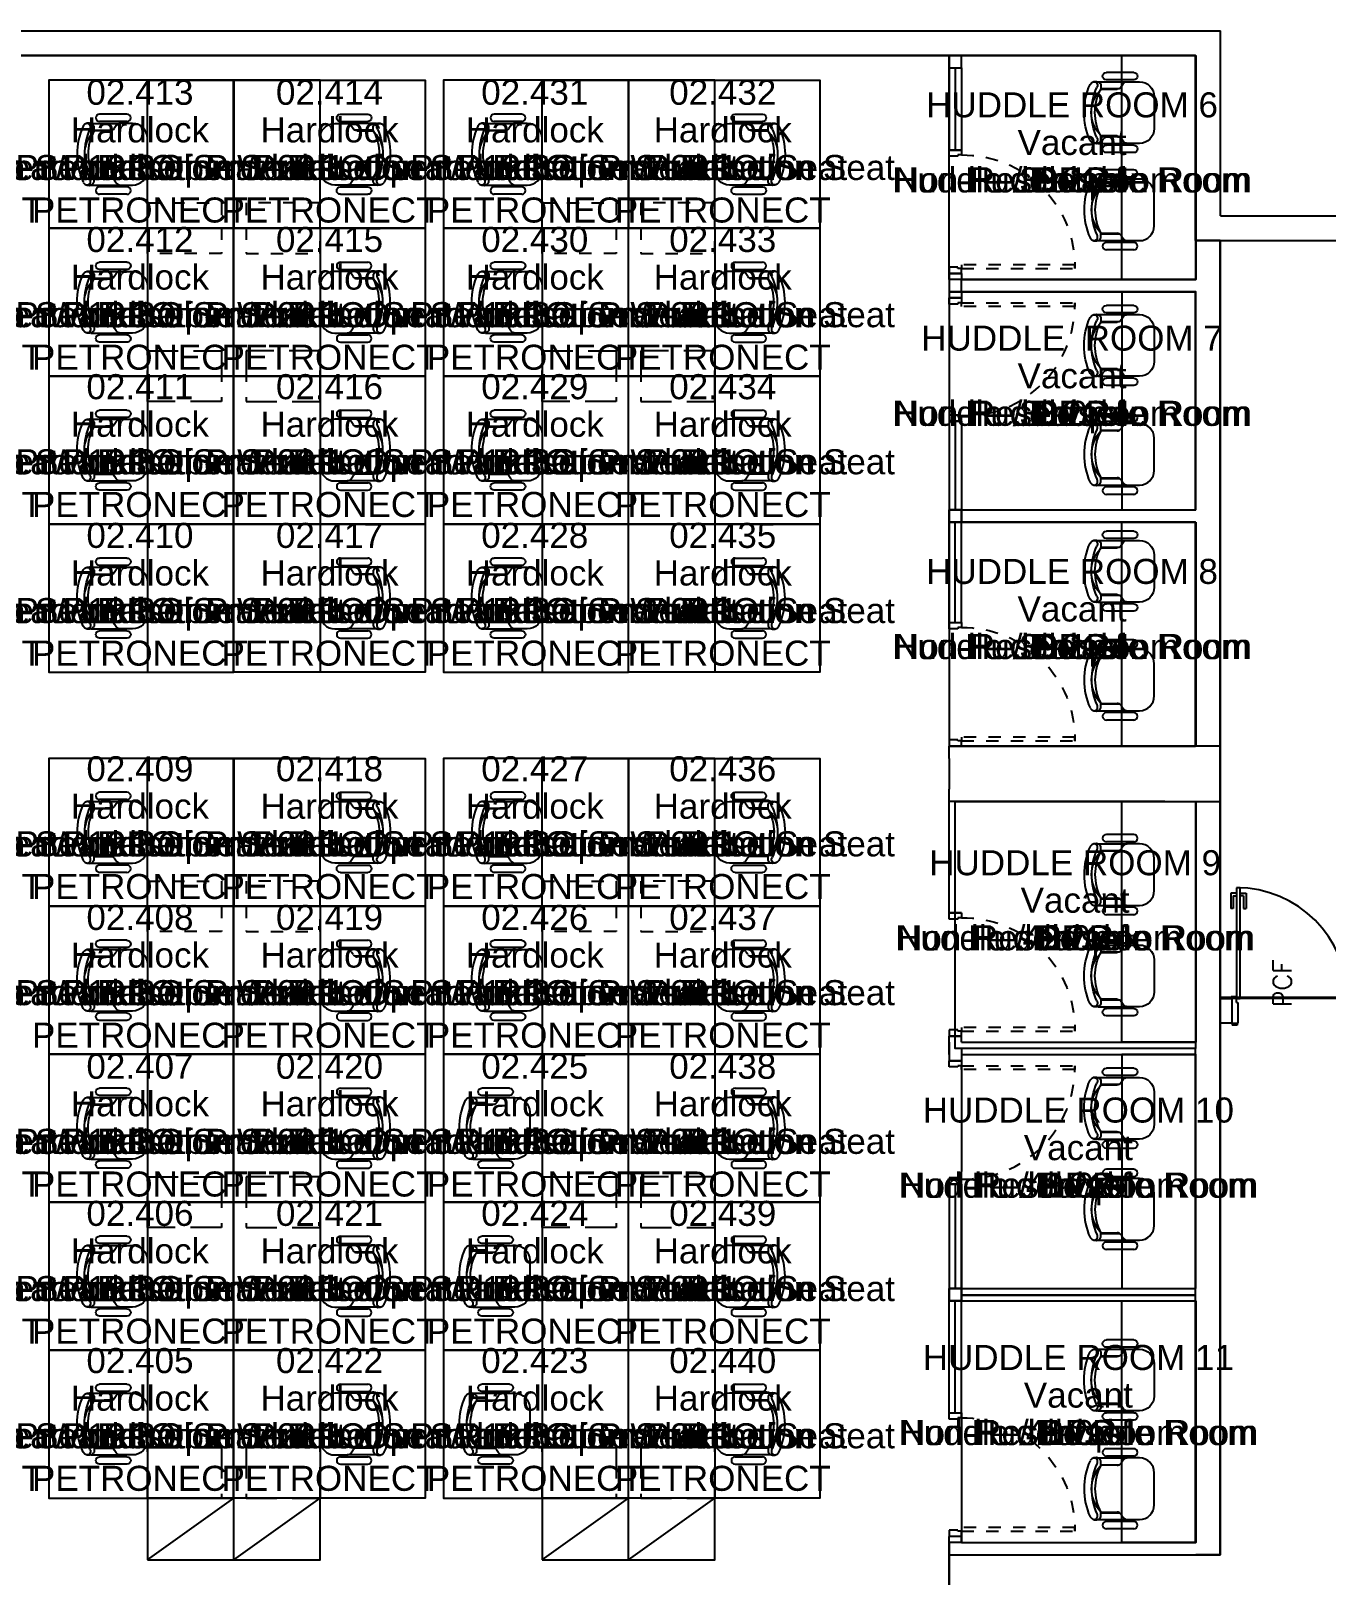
# Model space of a CAD drawing. Header units: metres. Extents: x 249.2 to 324.9, y -97.6 to -23.3.
# Drawn here: x 293.4 to 303.9, y -36 to -23.48 of the extents above; entities that cross this region are included whole.
import ezdxf
from ezdxf.enums import TextEntityAlignment as Align

# ---------------------------------------------------------------- set-up
doc = ezdxf.new("R2010")
doc.units = ezdxf.units.M
doc.linetypes.add('ACC BH AltaVila -2PAV$0$HIDDEN', pattern=[0.375, 0.25, -0.125])
doc.linetypes.add('ACC BH AltaVila -2PAV$0$HIDDEN2', pattern=[0.1875, 0.125, -0.0625])
for name, color, linetype in [('ACC BH AltaVila -2PAV$0$252', 7, 'Continuous'), ('ACC BH AltaVila -2PAV$0$DGS', 7, 'Continuous'), ('ACC BH AltaVila -2PAV$0$DPT', 7, 'Continuous'), ('ACC BH AltaVila -2PAV$0$P02', 7, 'Continuous'), ('ACC BH AltaVila -2PAV$0$PLR', 7, 'Continuous'), ('ACC BH AltaVila -2PAV$0$PRJ', 7, 'ACC BH AltaVila -2PAV$0$HIDDEN2'), ('EC1 Area Polygons', 30, 'Continuous'), ('EC1 Space Function Descs', 7, 'Continuous'), ('EC1 Space Names', 7, 'Continuous'), ('EC1 Space Numbers', 140, 'Continuous'), ('EC1 Space Polygons', 6, 'Continuous'), ('EC1 Space Project', 7, 'Continuous'), ('EC1 Space Square Footages', 7, 'Continuous'), ('EC1 Space Status Descs', 7, 'Continuous'), ('EC1 Space Type Descs', 7, 'Continuous'), ('EC1 Tenant Names', 7, 'Continuous'), ('EC1 UDA Design Capacity', 7, 'Continuous'), ('EC1 UDA Is Secured', 7, 'Continuous'), ('EC1 Zone Polygons', 4, 'Continuous')]:
    doc.layers.add(name, color=color, linetype=linetype)
doc.styles.add('ACC BH AltaVila -2PAV$0$ROMANS', font='romans')
doc.styles.add('EC1 LABELS', font='arial.ttf', dxfattribs={"height": 0.2})

# ---------------------------------------------------------------- blocks, each defined once
blk = doc.blocks.new('ACC BH AltaVila -2PAV$0$CAD')
for p, q in [((16.5, 32.5), (38.8, 32.5)), ((16.5, 26.5), (38.8, 26.5)), ((0, 13), (0, -13)), ((21.8, 25), (12, 25)), ((45.7, 25), (21.8, 25)), ((26.8, 20.8), (25.2, 23.2)), ((43.2, 19.5), (28.2, 19.5)), ((43.2, 19), (30.1, 19)), ((43.2, 22.7), (43.2, 19)), ((12, -25), (21.8, -25)), ((45.7, -25), (21.8, -25)), ((25.2, -23.2), (26.8, -20.8)), ((43.2, -19.5), (28.2, -19.5)), ((30.1, -19), (43.2, -19)), ((43.2, -19), (43.2, -22.7)), ((16.5, -26.5), (38.8, -26.5)), ((16.5, -32.5), (38.8, -32.5))]:
    blk.add_line(p, q)
for centre, radius, start, end in [((16.5, 29.5), 3, 90, 270), ((38.8, 29.5), 3, 270, 90), ((47.4, 19.7), 5.58, 33.8625, 116.9558), ((12, 13), 12, 90, 180), ((21.8, 21), 4, 33.6901, 90), ((30.1, 23), 4, 213.6901, 270), ((47.2, 20.8), 4.47, 121.9392, 155.6213), ((44.2, 22.4), 0.999, 152.2765, 180), ((44.2, 19.2), 0.999, 180, 208.086), ((47.2, 20.8), 4.47, 204.3787, 219.8839), ((8.1, 0), 39.9, 331.5569, 28.4431), ((24.9, 0), 26.1, 316.4961, 43.5039), ((47.4, 19.7), 5.58, 107.4075, 116.9558), ((48.7, 22.1), 2.82, 68.9328, 219.9139), ((1.9, 0), 49, 335.57, 24.43), ((1.9, 0), 55, 335.57, 24.43), ((12, -13), 12, 180, 270), ((21.8, -21), 4, 270, 326.3099), ((30.1, -23), 4, 90, 146.3099), ((47.2, -20.8), 4.47, 140.1161, 155.6213), ((44.2, -19.2), 0.999, 151.914, 180), ((44.2, -22.4), 0.999, 180, 207.7235), ((47.2, -20.8), 4.47, 204.3787, 238.0608), ((47.4, -19.7), 5.58, 243.0442, 326.1375), ((48.7, -22.1), 2.82, 140.0861, 291.0672), ((16.5, -29.5), 3, 90, 270), ((38.8, -29.5), 3, 270, 90)]:
    blk.add_arc(centre, radius, start, end)
blk = doc.blocks.new('ACC BH AltaVila -2PAV$0$PT 90 BT 10')
at = {"color": 2}
blk.add_lwpolyline([(96.4, -6944.2), (99.4, -6944.2), (99.4, -6945.2), (106.4, -6945.2), (106.4, -6940.2), (96.4, -6940.2), (96.4, -6944.2)], dxfattribs=at)
for points in [[(4.4, -7033.2), (96.4, -7033.2), (96.4, -7036.2), (4.4, -7036.2)], [(96.4, -7036.2), (99.4, -7036.2), (99.4, -7035.2), (106.4, -7035.2), (106.4, -7040.2), (96.4, -7040.2)]]:
    blk.add_lwpolyline(points, close=True, dxfattribs=at)
at = {"color": 1}
blk.add_arc((94.9, -7034.7), 90.5, 89.0283, 180.9717, dxfattribs=at)
blk = doc.blocks.new('ACC BH AltaVila -2PAV$0$CAD10')
for p, q in [((-25, -11.2), (-25, -35.1)), ((25, -11.2), (25, -35.1)), ((-32.5, -40.5), (-32.5, -18.2)), ((-26.5, -40.5), (-26.5, -18.2)), ((-22.7, -13.8), (-19, -13.8)), ((-19.5, -13.8), (-19.5, -28.8)), ((-19, -13.8), (-19, -26.9)), ((19, -13.8), (22.7, -13.8)), ((19, -26.9), (19, -13.8)), ((19.5, -13.8), (19.5, -28.8)), ((26.5, -40.5), (26.5, -18.2)), ((32.5, -40.5), (32.5, -18.2)), ((-25, -35.1), (-25, -45)), ((-20.8, -30.2), (-23.2, -31.8)), ((23.2, -31.8), (20.8, -30.2)), ((25, -45), (25, -35.1)), ((-13, -57), (13, -57))]:
    blk.add_line(p, q)
for centre, radius, start, end in [((-19.7, -9.6), 5.59, 123.8625, 206.9558), ((-19.7, -9.6), 5.59, 197.4075, 206.9558), ((-22.1, -8.2), 2.82, 158.9328, 309.9139), ((-20.8, -9.7), 4.48, 211.9392, 245.6213), ((0, -55.1), 55.1, 65.57, 114.43), ((0, -55.1), 49.1, 65.57, 114.43), ((0, -48.9), 39.9, 61.5569, 118.4431), ((0, -32.1), 26.1, 46.4961, 133.5039), ((22.1, -8.2), 2.82, 230.0861, 21.0672), ((20.8, -9.7), 4.48, 294.3787, 328.0608), ((19.7, -9.6), 5.59, 333.0442, 56.1375), ((-29.5, -18.2), 3, 0, 180), ((-22.5, -12.8), 1, 242.2765, 270), ((-19.3, -12.8), 1, 270, 298.086), ((-20.8, -9.7), 4.48, 294.3787, 309.8839), ((20.8, -9.7), 4.48, 230.1161, 245.6213), ((19.3, -12.8), 1, 241.914, 270), ((22.5, -12.8), 1, 270, 297.7235), ((29.5, -18.2), 3, 0, 180), ((-21, -35.1), 4, 123.6901, 180), ((-23, -26.9), 4, 303.6901, 0), ((23, -26.9), 4, 180, 236.3099), ((21, -35.1), 4, 0, 56.3099), ((-29.5, -40.5), 3, 180, 0), ((-13, -45), 12, 180, 270), ((13, -45), 12, 270, 0), ((29.5, -40.5), 3, 180, 0)]:
    blk.add_arc(centre, radius, start, end)
blk = doc.blocks.new('ACC BH AltaVila -2PAV$0$4MESAS')
for points in [[(0, 240), (70, 240), (70, 120), (0, 120)], [(140, 240), (70, 240), (70, 120), (140, 120)], [(0, 0), (70, 0), (70, 120), (0, 120)], [(140, 0), (70, 0), (70, 120), (140, 120)]]:
    blk.add_lwpolyline(points, close=True)
at = {"linetype": 'ACC BH AltaVila -2PAV$0$HIDDEN'}
for points in [[(0, 99.5), (0, 140.5), (60, 140.5), (60, 99.5)], [(140, 99.5), (140, 140.5), (80, 140.5), (80, 99.5)]]:
    blk.add_lwpolyline(points, close=True, dxfattribs=at)
for p, rotation in [((-57, 180), 90), ((197, 60), 270)]:
    blk.add_blockref('ACC BH AltaVila -2PAV$0$CAD10', p, dxfattribs=dict(rotation=rotation))
at = {"xscale": -1}
for p, rotation in [((197, 180), 270), ((-57, 60), 90)]:
    blk.add_blockref('ACC BH AltaVila -2PAV$0$CAD10', p, dxfattribs=dict(at, rotation=rotation))

msp = doc.modelspace()

# ---------------------------------------------------------------- linework, layer by layer
at = {"layer": 'ACC BH AltaVila -2PAV$0$252'}
for p, q in [((294.344, -35.88), (295.044, -35.38)), ((295.044, -35.88), (295.044, -35.38)), ((295.044, -35.88), (295.744, -35.38)), ((297.544, -35.88), (298.244, -35.38)), ((298.244, -35.88), (298.244, -35.38)), ((298.244, -35.88), (298.944, -35.38))]:
    msp.add_line(p, q, dxfattribs=at)
for points in [[(302.844, -23.68), (302.844, -25.496), (302.244, -25.496), (302.244, -23.68)], [(302.844, -27.363), (302.844, -25.596), (302.244, -25.596), (302.244, -27.363)], [(294.344, -27.48), (295.044, -27.48), (295.044, -26.28), (294.344, -26.28)], [(295.744, -27.48), (295.044, -27.48), (295.044, -26.28), (295.744, -26.28)], [(297.544, -27.48), (298.244, -27.48), (298.244, -26.28), (297.544, -26.28)], [(298.944, -27.48), (298.244, -27.48), (298.244, -26.28), (298.944, -26.28)], [(294.344, -28.68), (295.044, -28.68), (295.044, -27.48), (294.344, -27.48)], [(294.344, -28.68), (295.044, -28.68), (295.044, -27.48), (294.344, -27.48)], [(295.744, -28.68), (295.044, -28.68), (295.044, -27.48), (295.744, -27.48)], [(295.744, -28.68), (295.044, -28.68), (295.044, -27.48), (295.744, -27.48)], [(297.544, -28.68), (298.244, -28.68), (298.244, -27.48), (297.544, -27.48)], [(297.544, -28.68), (298.244, -28.68), (298.244, -27.48), (297.544, -27.48)], [(298.944, -28.68), (298.244, -28.68), (298.244, -27.48), (298.944, -27.48)], [(298.944, -28.68), (298.244, -28.68), (298.244, -27.48), (298.944, -27.48)], [(302.844, -27.463), (302.844, -29.28), (302.244, -29.28), (302.244, -27.463)], [(302.844, -29.73), (302.844, -31.683), (302.244, -31.683), (302.244, -29.73)], [(294.344, -32.98), (295.044, -32.98), (295.044, -31.78), (294.344, -31.78)], [(295.744, -32.98), (295.044, -32.98), (295.044, -31.78), (295.744, -31.78)], [(297.544, -32.98), (298.244, -32.98), (298.244, -31.78), (297.544, -31.78)], [(298.944, -32.98), (298.244, -32.98), (298.244, -31.78), (298.944, -31.78)], [(302.844, -33.68), (302.844, -31.783), (302.244, -31.783), (302.244, -33.68)], [(294.344, -34.18), (295.044, -34.18), (295.044, -32.98), (294.344, -32.98)], [(295.744, -34.18), (295.044, -34.18), (295.044, -32.98), (295.744, -32.98)], [(297.544, -34.18), (298.244, -34.18), (298.244, -32.98), (297.544, -32.98)], [(298.944, -34.18), (298.244, -34.18), (298.244, -32.98), (298.944, -32.98)], [(302.844, -33.78), (302.844, -35.74), (302.244, -35.74), (302.244, -33.78)], [(294.344, -35.38), (295.044, -35.38), (295.044, -34.18), (294.344, -34.18)], [(295.744, -35.38), (295.044, -35.38), (295.044, -34.18), (295.744, -34.18)], [(297.544, -35.38), (298.244, -35.38), (298.244, -34.18), (297.544, -34.18)], [(298.944, -35.38), (298.244, -35.38), (298.244, -34.18), (298.944, -34.18)], [(294.344, -35.88), (295.744, -35.88), (295.744, -35.38), (294.344, -35.38)], [(297.544, -35.88), (298.944, -35.88), (298.944, -35.38), (297.544, -35.38)]]:
    msp.add_lwpolyline(points, close=True, dxfattribs=at)
at = {"layer": 'ACC BH AltaVila -2PAV$0$252', "linetype": 'ACC BH AltaVila -2PAV$0$HIDDEN'}
for points in [[(294.344, -26.485), (294.344, -26.075), (294.944, -26.075), (294.944, -26.485)], [(295.744, -26.485), (295.744, -26.075), (295.144, -26.075), (295.144, -26.485)], [(297.544, -26.485), (297.544, -26.075), (298.144, -26.075), (298.144, -26.485)], [(298.944, -26.485), (298.944, -26.075), (298.344, -26.075), (298.344, -26.485)], [(294.344, -33.185), (294.344, -32.775), (294.944, -32.775), (294.944, -33.185)], [(295.744, -33.185), (295.744, -32.775), (295.144, -32.775), (295.144, -33.185)], [(297.544, -33.185), (297.544, -32.775), (298.144, -32.775), (298.144, -33.185)], [(298.944, -33.185), (298.944, -32.775), (298.344, -32.775), (298.344, -33.185)], [(294.344, -35.38), (294.344, -34.97), (294.944, -34.97), (294.944, -35.38)], [(295.744, -35.38), (295.744, -34.97), (295.144, -34.97), (295.144, -35.38)], [(297.544, -35.38), (297.544, -34.97), (298.144, -34.97), (298.144, -35.38)], [(298.944, -35.38), (298.944, -34.97), (298.344, -34.97), (298.344, -35.38)]]:
    msp.add_lwpolyline(points, close=True, dxfattribs=at)
at = {"layer": 'ACC BH AltaVila -2PAV$0$DGS'}
for p, q in [((300.944, -25.496), (302.844, -25.496)), ((300.944, -25.596), (302.844, -25.596)), ((300.944, -27.363), (302.844, -27.363)), ((300.944, -27.363), (302.844, -27.363)), ((300.944, -27.463), (302.844, -27.463)), ((300.944, -27.463), (302.844, -27.463)), ((302.594, -29.28), (300.944, -29.28)), ((300.844, -29.38), (300.844, -29.63)), ((302.594, -29.73), (300.944, -29.73)), ((300.944, -31.683), (302.844, -31.683)), ((300.944, -31.683), (302.844, -31.683)), ((300.944, -31.783), (302.844, -31.783)), ((300.944, -31.783), (302.844, -31.783)), ((300.944, -33.68), (302.844, -33.68)), ((300.944, -33.78), (302.844, -33.78)), ((300.944, -33.78), (302.844, -33.78)), ((300.844, -35.74), (300.844, -37.13)), ((300.944, -35.74), (302.844, -35.74)), ((300.944, -35.74), (302.844, -35.74)), ((300.844, -35.84), (302.844, -35.84)), ((300.944, -35.84), (302.844, -35.84))]:
    msp.add_line(p, q, dxfattribs=at)
for points in [[(300.844, -29.38), (300.844, -29.28), (300.944, -29.28)], [(300.944, -29.73), (300.844, -29.73), (300.844, -29.63)]]:
    msp.add_lwpolyline(points, dxfattribs=at)
at = {"layer": 'ACC BH AltaVila -2PAV$0$DPT'}
for p, q in [((300.844, -23.68), (300.844, -24.446)), ((300.894, -23.78), (300.894, -24.446)), ((300.944, -23.78), (300.944, -24.446)), ((300.944, -24.446), (300.844, -24.446)), ((300.844, -25.446), (300.844, -25.646)), ((300.944, -25.446), (300.844, -25.446)), ((300.944, -25.446), (300.944, -25.496)), ((300.944, -25.646), (300.844, -25.646)), ((300.944, -25.596), (300.944, -25.646)), ((300.844, -26.646), (300.844, -27.463)), ((300.944, -26.646), (300.844, -26.646)), ((300.894, -26.646), (300.894, -27.363)), ((300.944, -26.646), (300.944, -27.363)), ((300.844, -28.28), (300.844, -27.363)), ((300.894, -28.28), (300.894, -27.463)), ((300.944, -28.28), (300.944, -27.463)), ((300.944, -28.28), (300.844, -28.28)), ((300.844, -30.633), (300.844, -29.63)), ((300.894, -30.633), (300.894, -29.73)), ((300.944, -30.633), (300.844, -30.633)), ((300.944, -31.633), (300.844, -31.633)), ((300.844, -31.783), (300.844, -31.633)), ((300.844, -31.683), (300.844, -31.833)), ((300.944, -31.683), (300.944, -31.633)), ((300.944, -31.783), (300.944, -31.833)), ((300.944, -31.833), (300.844, -31.833)), ((300.844, -32.833), (300.844, -33.78)), ((300.944, -32.833), (300.844, -32.833)), ((300.894, -32.833), (300.894, -33.68)), ((300.944, -32.833), (300.944, -33.68)), ((300.844, -34.69), (300.844, -33.68)), ((300.894, -34.69), (300.894, -33.78)), ((300.944, -34.69), (300.944, -33.78)), ((300.944, -34.69), (300.844, -34.69)), ((300.944, -35.69), (300.844, -35.69)), ((300.844, -35.84), (300.844, -35.69)), ((300.944, -35.74), (300.944, -35.69)), ((300.944, -35.74), (300.844, -35.74))]:
    msp.add_line(p, q, dxfattribs=at)
for points in [[(300.944, -23.78), (300.944, -23.68), (300.844, -23.68), (300.844, -23.78)], [(300.944, -25.496), (300.844, -25.496), (300.844, -25.596), (300.944, -25.596)], [(300.944, -27.463), (300.944, -27.363), (300.844, -27.363), (300.844, -27.463)], [(300.944, -27.363), (300.944, -27.463), (300.844, -27.463), (300.844, -27.363)], [(300.944, -33.78), (300.944, -33.68), (300.844, -33.68), (300.844, -33.78)], [(300.944, -33.68), (300.944, -33.78), (300.844, -33.78), (300.844, -33.68)]]:
    msp.add_lwpolyline(points, close=True, dxfattribs=at)
at = {"layer": 'ACC BH AltaVila -2PAV$0$P02'}
for p, q in [((276.656, -23.48), (303.044, -23.48)), ((303.044, -24.979), (303.044, -23.48)), ((266.129, -23.68), (302.844, -23.68)), ((303.044, -24.979), (316.144, -24.979)), ((303.044, -35.84), (303.044, -25.179)), ((303.044, -25.179), (305.744, -25.179)), ((303.044, -29.28), (303.044, -25.179)), ((303.044, -28.574), (303.044, -26.579)), ((303.205, -30.429), (303.175, -30.429)), ((303.175, -30.429), (303.175, -31.329)), ((303.205, -30.429), (303.175, -30.429)), ((303.205, -31.329), (303.205, -30.429)), ((303.175, -30.474), (303.127, -30.474)), ((303.127, -30.474), (303.127, -30.597)), ((303.147, -30.494), (303.175, -30.494)), ((303.147, -30.494), (303.147, -30.597)), ((303.205, -30.474), (303.252, -30.474)), ((303.232, -30.494), (303.205, -30.494)), ((303.232, -30.494), (303.232, -30.597)), ((303.252, -30.474), (303.252, -30.597)), ((303.147, -30.597), (303.127, -30.597)), ((303.232, -30.597), (303.252, -30.597)), ((303.128, -31.329), (303.044, -31.329)), ((303.044, -31.329), (303.128, -31.329)), ((303.128, -31.329), (303.044, -31.329)), ((303.128, -31.329), (303.044, -31.329)), ((303.17, -31.314), (303.13, -31.314)), ((303.13, -31.314), (303.13, -31.329)), ((303.175, -31.329), (303.13, -31.329)), ((303.14, -31.529), (303.14, -31.329)), ((303.17, -31.314), (303.17, -31.329)), ((303.175, -31.359), (303.175, -31.329)), ((303.175, -31.329), (303.205, -31.329)), ((303.175, -31.359), (303.185, -31.359)), ((303.185, -31.359), (303.185, -31.529)), ((303.128, -31.529), (303.044, -31.529)), ((303.14, -31.529), (303.14, -31.544)), ((303.14, -31.529), (303.185, -31.529)), ((303.18, -31.544), (303.14, -31.544)), ((303.18, -31.529), (303.18, -31.544)), ((303.044, -35.84), (302.844, -35.84))]:
    msp.add_line(p, q, dxfattribs=at)
at = {"layer": 'ACC BH AltaVila -2PAV$0$P02', "linetype": 'Continuous'}
for p, q in [((303.13, -31.329), (303.044, -31.329)), ((303.14, -31.529), (303.044, -31.529))]:
    msp.add_line(p, q, dxfattribs=at)
at = {"layer": 'ACC BH AltaVila -2PAV$0$P02'}
msp.add_arc((303.175, -31.329), 0.9, 0, 90, dxfattribs=at)
at = {"layer": 'ACC BH AltaVila -2PAV$0$PLR'}
for p, q in [((303.044, -29.28), (302.594, -29.28)), ((303.044, -29.73), (303.044, -29.28)), ((302.594, -29.73), (303.044, -29.73))]:
    msp.add_line(p, q, dxfattribs=at)
at = {"layer": 'EC1 Area Polygons'}
for points in [[(266.128, -23.679), (302.843, -23.679), (302.843, -25.179), (315.943, -25.179), (315.943, -31.329), (308.154, -31.329), (308.154, -35.78), (312.653, -35.78), (312.653, -37.429), (318.133, -37.429), (318.403, -37.429), (318.403, -40.704), (310.854, -40.704), (310.854, -38.129), (308.154, -38.129), (308.154, -37.229), (305.433, -37.229), (305.433, -52.13), (297.854, -52.13), (297.854, -57.329), (288.079, -57.329)], [(266.128, -23.679), (302.843, -23.679), (302.843, -25.179), (315.943, -25.179), (315.943, -31.329), (308.154, -31.329), (308.154, -35.78), (312.653, -35.78), (312.653, -37.429), (318.133, -37.429), (318.133, -40.63), (310.954, -40.63), (310.954, -38.129), (308.154, -38.129), (308.154, -37.229), (305.433, -37.229), (305.433, -52.13), (297.854, -52.13), (297.854, -57.329), (288.079, -57.329)]]:
    msp.add_lwpolyline(points, dxfattribs=at)
for points in [[(303.043, -25.179), (305.744, -25.179), (305.744, -31.329), (303.043, -31.329), (303.043, -25.179), (303.043, -25.179)], [(300.844, -35.839), (303.043, -35.839), (303.043, -31.314), (308.154, -31.329), (308.154, -37.229), (305.433, -37.229), (305.433, -41.38), (302.969, -41.38), (302.969, -37.229), (300.844, -37.229), (300.844, -35.839)]]:
    msp.add_lwpolyline(points, close=True, dxfattribs=at)
at = {"layer": 'EC1 Space Polygons'}
for points in [[(300.844, -23.679), (302.843, -23.679), (302.843, -25.496), (300.844, -25.496), (300.844, -23.679)], [(295.043, -23.879), (293.546, -23.879), (293.546, -25.079), (295.043, -25.079), (295.043, -23.879)], [(295.043, -23.879), (296.597, -23.879), (296.597, -25.079), (295.043, -25.079), (295.043, -23.879)], [(298.244, -23.879), (296.746, -23.879), (296.746, -25.079), (298.244, -25.079), (298.244, -23.879)], [(298.244, -23.879), (299.796, -23.879), (299.796, -25.079), (298.244, -25.079), (298.244, -23.879)], [(295.043, -25.079), (293.546, -25.079), (293.546, -26.279), (295.043, -26.279), (295.043, -25.079)], [(295.043, -25.079), (296.597, -25.079), (296.597, -26.279), (295.043, -26.279), (295.043, -25.079)], [(298.244, -25.079), (296.746, -25.079), (296.746, -26.279), (298.244, -26.279), (298.244, -25.079)], [(298.244, -25.079), (299.796, -25.079), (299.796, -26.279), (298.244, -26.279), (298.244, -25.079)], [(302.843, -25.596), (300.844, -25.596), (300.844, -27.363), (302.843, -27.363), (302.843, -25.596), (302.843, -25.596)], [(295.043, -26.279), (293.546, -26.279), (293.546, -27.48), (295.043, -27.48), (295.043, -26.279)], [(295.043, -26.279), (296.597, -26.279), (296.597, -27.48), (295.043, -27.48), (295.043, -26.279)], [(298.244, -26.279), (296.746, -26.279), (296.746, -27.48), (298.244, -27.48), (298.244, -26.279)], [(298.244, -26.279), (299.796, -26.279), (299.796, -27.48), (298.244, -27.48), (298.244, -26.279)], [(295.043, -27.48), (293.546, -27.48), (293.546, -28.68), (295.043, -28.68), (295.043, -27.48)], [(295.043, -27.48), (296.597, -27.48), (296.597, -28.68), (295.043, -28.68), (295.043, -27.48)], [(298.244, -27.48), (296.746, -27.48), (296.746, -28.68), (298.244, -28.68), (298.244, -27.48)], [(298.244, -27.48), (299.796, -27.48), (299.796, -28.68), (298.244, -28.68), (298.244, -27.48)], [(302.843, -27.463), (300.844, -27.463), (300.844, -29.28), (302.843, -29.28), (302.843, -27.463), (302.843, -27.463)], [(295.043, -29.38), (293.546, -29.38), (293.546, -30.579), (295.043, -30.579), (295.043, -29.38)], [(295.043, -29.38), (296.597, -29.38), (296.597, -30.579), (295.043, -30.579), (295.043, -29.38)], [(298.244, -29.38), (296.746, -29.38), (296.746, -30.579), (298.244, -30.579), (298.244, -29.38)], [(298.244, -29.38), (299.796, -29.38), (299.796, -30.579), (298.244, -30.579), (298.244, -29.38)], [(300.894, -29.73), (302.843, -29.73), (302.843, -31.733), (300.894, -31.733), (300.894, -29.73), (300.894, -29.73)], [(295.043, -30.579), (293.546, -30.579), (293.546, -31.779), (295.043, -31.779), (295.043, -30.579)], [(295.043, -30.579), (296.597, -30.579), (296.597, -31.779), (295.043, -31.779), (295.043, -30.579)], [(298.244, -30.579), (296.746, -30.579), (296.746, -31.779), (298.244, -31.779), (298.244, -30.579)], [(298.244, -30.579), (299.796, -30.579), (299.796, -31.779), (298.244, -31.779), (298.244, -30.579)], [(295.043, -31.779), (293.546, -31.779), (293.546, -32.98), (295.043, -32.98), (295.043, -31.779)], [(295.043, -31.779), (296.597, -31.779), (296.597, -32.98), (295.043, -32.98), (295.043, -31.779)], [(298.244, -31.779), (296.746, -31.779), (296.746, -32.98), (298.244, -32.98), (298.244, -31.779)], [(298.244, -31.779), (299.796, -31.779), (299.796, -32.98), (298.244, -32.98), (298.244, -31.779)], [(302.843, -31.733), (300.944, -31.733), (300.943, -33.735), (302.843, -33.735), (302.843, -31.733), (302.843, -31.733)], [(295.043, -32.98), (293.546, -32.98), (293.546, -34.18), (295.043, -34.18), (295.043, -32.98)], [(295.043, -32.98), (296.597, -32.98), (296.597, -34.18), (295.043, -34.18), (295.043, -32.98)], [(298.244, -32.98), (296.746, -32.98), (296.746, -34.18), (298.244, -34.18), (298.244, -32.98)], [(298.244, -32.98), (299.796, -32.98), (299.796, -34.18), (298.244, -34.18), (298.244, -32.98)], [(302.843, -33.735), (300.943, -33.735), (300.944, -35.739), (302.843, -35.739), (302.843, -33.735), (302.843, -33.735)], [(295.043, -34.18), (293.546, -34.18), (293.546, -35.38), (295.043, -35.38), (295.043, -34.18)], [(295.043, -34.18), (296.597, -34.18), (296.597, -35.38), (295.043, -35.38), (295.043, -34.18)], [(298.244, -34.18), (296.746, -34.18), (296.746, -35.38), (298.244, -35.38), (298.244, -34.18)], [(298.244, -34.18), (299.796, -34.18), (299.796, -35.38), (298.244, -35.38), (298.244, -34.18)]]:
    msp.add_lwpolyline(points, close=True, dxfattribs=at)
at = {"layer": 'EC1 Zone Polygons'}
msp.add_lwpolyline([(286.339, -37.229), (300.844, -37.229), (300.844, -35.839), (303.043, -35.839), (303.043, -31.314), (303.043, -25.179), (302.843, -25.179), (302.843, -23.679), (273.453, -23.679)], dxfattribs=at)

# ---------------------------------------------------------------- block references
at = {"layer": 'ACC BH AltaVila -2PAV$0$252', "xscale": -0.01, "yscale": 0.01, "zscale": 0.01}
for name, p in [('ACC BH AltaVila -2PAV$0$4MESAS', (295.744, -26.28)), ('ACC BH AltaVila -2PAV$0$4MESAS', (298.944, -26.28)), ('ACC BH AltaVila -2PAV$0$CAD', (302.507, -24.142)), ('ACC BH AltaVila -2PAV$0$CAD', (302.507, -26.031)), ('ACC BH AltaVila -2PAV$0$CAD', (302.507, -27.862)), ('ACC BH AltaVila -2PAV$0$4MESAS', (295.744, -31.78)), ('ACC BH AltaVila -2PAV$0$4MESAS', (298.944, -31.78)), ('ACC BH AltaVila -2PAV$0$CAD', (302.507, -31.144)), ('ACC BH AltaVila -2PAV$0$CAD', (302.507, -32.218)), ('ACC BH AltaVila -2PAV$0$CAD', (302.507, -34.422))]:
    msp.add_blockref(name, p, dxfattribs=at)
at = {"layer": 'ACC BH AltaVila -2PAV$0$252', "xscale": 0.01, "yscale": 0.01, "zscale": 0.01}
for name, p, rotation in [('ACC BH AltaVila -2PAV$0$CAD', (302.507, -24.931), 180), ('ACC BH AltaVila -2PAV$0$CAD10', (296.314, -26.88), 270), ('ACC BH AltaVila -2PAV$0$CAD10', (299.514, -26.88), 270), ('ACC BH AltaVila -2PAV$0$CAD', (302.507, -26.914), 180), ('ACC BH AltaVila -2PAV$0$CAD10', (296.314, -28.08), 270), ('ACC BH AltaVila -2PAV$0$CAD10', (299.514, -28.08), 270), ('ACC BH AltaVila -2PAV$0$CAD', (302.507, -28.744), 180), ('ACC BH AltaVila -2PAV$0$CAD', (302.507, -30.323), 180), ('ACC BH AltaVila -2PAV$0$CAD10', (296.314, -32.38), 270), ('ACC BH AltaVila -2PAV$0$CAD10', (299.514, -32.38), 270), ('ACC BH AltaVila -2PAV$0$CAD', (302.507, -33.038), 180), ('ACC BH AltaVila -2PAV$0$CAD10', (296.314, -33.58), 270), ('ACC BH AltaVila -2PAV$0$CAD10', (299.514, -33.58), 270), ('ACC BH AltaVila -2PAV$0$CAD10', (296.314, -34.78), 270), ('ACC BH AltaVila -2PAV$0$CAD10', (299.514, -34.78), 270), ('ACC BH AltaVila -2PAV$0$CAD', (302.507, -35.304), 180)]:
    msp.add_blockref(name, p, dxfattribs=dict(at, rotation=rotation))
at = {"layer": 'ACC BH AltaVila -2PAV$0$252', "extrusion": (0, 0, -1), "xscale": 0.01, "yscale": 0.01, "zscale": -0.01, "rotation": 270}
for p in [(-293.774, -26.88), (-296.974, -26.88), (-293.774, -28.08), (-296.974, -28.08), (-293.774, -32.38), (-296.874, -32.38), (-293.774, -33.58), (-296.874, -33.58), (-293.774, -34.78), (-296.874, -34.78)]:
    msp.add_blockref('ACC BH AltaVila -2PAV$0$CAD10', p, dxfattribs=at)
at = {"layer": 'ACC BH AltaVila -2PAV$0$PRJ', "xscale": -0.01, "yscale": 0.01, "zscale": 0.01}
for p in [(301.908, 44.956), (301.908, 41.123), (301.908, 38.769), (301.908, 34.713)]:
    msp.add_blockref('ACC BH AltaVila -2PAV$0$PT 90 BT 10', p, dxfattribs=at)
at = {"layer": 'ACC BH AltaVila -2PAV$0$PRJ', "xscale": 0.01, "yscale": 0.01, "zscale": 0.01, "rotation": 180}
for p in [(301.908, -96.048), (301.908, -102.235)]:
    msp.add_blockref('ACC BH AltaVila -2PAV$0$PT 90 BT 10', p, dxfattribs=at)

# ---------------------------------------------------------------- texts
at = {"layer": 'ACC BH AltaVila -2PAV$0$P02', "linetype": 'Continuous', "style": 'ACC BH AltaVila -2PAV$0$ROMANS'}
msp.add_text('PCF', height=0.15, rotation=90, dxfattribs=at).set_placement((303.621, -31.397))
at = {"layer": 'EC1 Space Function Descs', "style": 'EC1 LABELS'}
for s, p in [('Production Seat', (292.621, -24.689)), ('Production Seat', (294.284, -24.689)), ('Production Seat', (295.821, -24.689)), ('Production Seat', (297.485, -24.689)), ('Production Seat', (299.009, -24.689)), ('Non-Reservable Room', (301.841, -24.79)), ('Production Seat', (292.621, -25.883)), ('Production Seat', (294.284, -25.883)), ('Production Seat', (295.821, -25.883)), ('Production Seat', (297.485, -25.883)), ('Production Seat', (299.009, -25.883)), ('Non-Reservable Room', (301.841, -26.683)), ('Production Seat', (292.621, -27.076)), ('Production Seat', (294.284, -27.076)), ('Production Seat', (295.821, -27.076)), ('Production Seat', (297.485, -27.076)), ('Production Seat', (299.009, -27.076)), ('Production Seat', (292.621, -28.283)), ('Production Seat', (294.284, -28.283)), ('Production Seat', (295.821, -28.283)), ('Production Seat', (297.485, -28.283)), ('Production Seat', (299.009, -28.283)), ('Non-Reservable Room', (301.841, -28.575)), ('Production Seat', (292.621, -30.175)), ('Production Seat', (294.284, -30.175)), ('Production Seat', (295.821, -30.175)), ('Production Seat', (297.485, -30.175)), ('Production Seat', (299.009, -30.175)), ('Non-Reservable Room', (301.866, -30.937)), ('Production Seat', (292.621, -31.382)), ('Production Seat', (294.284, -31.382)), ('Production Seat', (295.821, -31.382)), ('Production Seat', (297.485, -31.382)), ('Production Seat', (299.009, -31.382)), ('Production Seat', (292.621, -32.588)), ('Production Seat', (294.284, -32.588)), ('Production Seat', (295.821, -32.588)), ('Production Seat', (297.485, -32.588)), ('Production Seat', (299.009, -32.588)), ('Non-Reservable Room', (301.892, -32.944)), ('Production Seat', (292.621, -33.782)), ('Production Seat', (294.284, -33.782)), ('Production Seat', (295.821, -33.782)), ('Production Seat', (297.485, -33.782)), ('Production Seat', (299.009, -33.782)), ('Production Seat', (292.621, -34.976)), ('Production Seat', (294.284, -34.976)), ('Production Seat', (295.821, -34.976)), ('Production Seat', (297.485, -34.976)), ('Production Seat', (299.009, -34.976)), ('Non-Reservable Room', (301.892, -34.95))]:
    msp.add_text(s, height=0.2032, dxfattribs=at).set_placement(p, align=Align.CENTER)
at = {"layer": 'EC1 Space Names', "style": 'EC1 LABELS'}
for s, p in [('Workstation', (294.284, -24.689)), ('Workstation', (295.821, -24.689)), ('Workstation', (297.485, -24.689)), ('Workstation', (299.009, -24.689)), ('Huddle Room', (301.841, -24.79)), ('Workstation', (294.284, -25.883)), ('Workstation', (295.821, -25.883)), ('Workstation', (297.485, -25.883)), ('Workstation', (299.009, -25.883)), ('Huddle Room', (301.841, -26.683)), ('Workstation', (294.284, -27.076)), ('Workstation', (295.821, -27.076)), ('Workstation', (297.485, -27.076)), ('Workstation', (299.009, -27.076)), ('Workstation', (294.284, -28.283)), ('Workstation', (295.821, -28.283)), ('Workstation', (297.485, -28.283)), ('Workstation', (299.009, -28.283)), ('Huddle Room', (301.841, -28.575)), ('Workstation', (294.284, -30.175)), ('Workstation', (295.821, -30.175)), ('Workstation', (297.485, -30.175)), ('Workstation', (299.009, -30.175)), ('Huddle Room', (301.866, -30.937)), ('Workstation', (294.284, -31.382)), ('Workstation', (295.821, -31.382)), ('Workstation', (297.485, -31.382)), ('Workstation', (299.009, -31.382)), ('Workstation', (294.284, -32.588)), ('Workstation', (295.821, -32.588)), ('Workstation', (297.485, -32.588)), ('Workstation', (299.009, -32.588)), ('Huddle Room', (301.892, -32.944)), ('Workstation', (294.284, -33.782)), ('Workstation', (295.821, -33.782)), ('Workstation', (297.485, -33.782)), ('Workstation', (299.009, -33.782)), ('Workstation', (294.284, -34.976)), ('Workstation', (295.821, -34.976)), ('Workstation', (297.485, -34.976)), ('Workstation', (299.009, -34.976)), ('Huddle Room', (301.892, -34.95))]:
    msp.add_text(s, height=0.2032, dxfattribs=at).set_placement(p, align=Align.CENTER)
at = {"layer": 'EC1 Space Numbers', "style": 'EC1 LABELS'}
for s, p in [('02.413', (294.284, -24.079)), ('02.414', (295.821, -24.079)), ('02.431', (297.485, -24.079)), ('02.432', (299.009, -24.079)), ('HUDDLE ROOM 6', (301.841, -24.181)), ('02.412', (294.284, -25.273)), ('02.415', (295.821, -25.273)), ('02.430', (297.485, -25.273)), ('02.433', (299.009, -25.273)), ('HUDDLE  ROOM 7', (301.841, -26.073)), ('02.411', (294.284, -26.467)), ('02.416', (295.821, -26.467)), ('02.429', (297.485, -26.467)), ('02.434', (299.009, -26.467)), ('02.410', (294.284, -27.673)), ('02.417', (295.821, -27.673)), ('02.428', (297.485, -27.673)), ('02.435', (299.009, -27.673)), ('HUDDLE ROOM 8', (301.841, -27.965)), ('02.409', (294.284, -29.566)), ('02.418', (295.821, -29.566)), ('02.427', (297.485, -29.566)), ('02.436', (299.009, -29.566)), ('HUDDLE ROOM 9', (301.866, -30.328)), ('02.408', (294.284, -30.772)), ('02.419', (295.821, -30.772)), ('02.426', (297.485, -30.772)), ('02.437', (299.009, -30.772)), ('02.407', (294.284, -31.979)), ('02.420', (295.821, -31.979)), ('02.425', (297.485, -31.979)), ('02.438', (299.009, -31.979)), ('HUDDLE ROOM 10', (301.892, -32.334)), ('02.406', (294.284, -33.172)), ('02.421', (295.821, -33.172)), ('02.424', (297.485, -33.172)), ('02.439', (299.009, -33.172)), ('02.405', (294.284, -34.366)), ('02.422', (295.821, -34.366)), ('02.423', (297.485, -34.366)), ('02.440', (299.009, -34.366)), ('HUDDLE ROOM 11', (301.892, -34.341))]:
    msp.add_text(s, height=0.2032, dxfattribs=at).set_placement(p, align=Align.CENTER)
at = {"layer": 'EC1 Space Project', "style": 'EC1 LABELS'}
for p in [(292.621, -25.034), (294.284, -25.034), (295.821, -25.034), (297.485, -25.034), (299.009, -25.034), (292.621, -26.228), (294.284, -26.228), (295.821, -26.228), (297.485, -26.228), (299.009, -26.228), (292.621, -27.422), (294.284, -27.422), (295.821, -27.422), (297.485, -27.422), (299.009, -27.422), (292.621, -28.628), (294.284, -28.628), (295.821, -28.628), (297.485, -28.628), (299.009, -28.628), (292.621, -30.521), (294.284, -30.521), (295.821, -30.521), (297.485, -30.521), (299.009, -30.521), (294.284, -31.727), (295.821, -31.727), (297.485, -31.727), (299.009, -31.727), (292.621, -32.934), (294.284, -32.934), (295.821, -32.934), (297.485, -32.934), (299.009, -32.934), (292.621, -34.127), (294.284, -34.127), (295.821, -34.127), (297.485, -34.127), (299.009, -34.127), (292.621, -35.321), (294.284, -35.321), (295.821, -35.321), (297.485, -35.321), (299.009, -35.321)]:
    msp.add_text('PETRONECT', height=0.2032, dxfattribs=at).set_placement(p, align=Align.CENTER)
at = {"layer": 'EC1 Space Square Footages', "style": 'EC1 LABELS'}
for s, p in [('19.3 sf', (294.284, -24.689)), ('20.1 sf', (295.821, -24.689)), ('19.3 sf', (297.485, -24.689)), ('20.1 sf', (299.009, -24.689)), ('39.1 sf', (301.841, -24.79)), ('19.3 sf', (294.284, -25.883)), ('20.1 sf', (295.821, -25.883)), ('19.3 sf', (297.485, -25.883)), ('20.1 sf', (299.009, -25.883)), ('38.0 sf', (301.841, -26.683)), ('19.3 sf', (294.284, -27.076)), ('20.1 sf', (295.821, -27.076)), ('19.3 sf', (297.485, -27.076)), ('20.1 sf', (299.009, -27.076)), ('19.3 sf', (294.284, -28.283)), ('20.1 sf', (295.821, -28.283)), ('19.3 sf', (297.485, -28.283)), ('20.1 sf', (299.009, -28.283)), ('39.1 sf', (301.841, -28.575)), ('19.3 sf', (294.284, -30.175)), ('20.1 sf', (295.821, -30.175)), ('19.3 sf', (297.485, -30.175)), ('20.1 sf', (299.009, -30.175)), ('42.0 sf', (301.866, -30.937)), ('19.3 sf', (294.284, -31.382)), ('20.1 sf', (295.821, -31.382)), ('19.3 sf', (297.485, -31.382)), ('20.1 sf', (299.009, -31.382)), ('19.3 sf', (294.284, -32.588)), ('20.1 sf', (295.821, -32.588)), ('19.3 sf', (297.485, -32.588)), ('20.1 sf', (299.009, -32.588)), ('41.0 sf', (301.892, -32.944)), ('19.3 sf', (294.284, -33.782)), ('20.1 sf', (295.821, -33.782)), ('19.3 sf', (297.485, -33.782)), ('20.1 sf', (299.009, -33.782)), ('19.3 sf', (294.284, -34.976)), ('20.1 sf', (295.821, -34.976)), ('19.3 sf', (297.485, -34.976)), ('20.1 sf', (299.009, -34.976)), ('41.0 sf', (301.892, -34.95))]:
    msp.add_text(s, height=0.2032, dxfattribs=at).set_placement(p, align=Align.CENTER)
at = {"layer": 'EC1 Space Status Descs', "style": 'EC1 LABELS'}
for s, p in [('Hardlock', (294.284, -24.384)), ('Hardlock', (295.821, -24.384)), ('Hardlock', (297.485, -24.384)), ('Hardlock', (299.009, -24.384)), ('Vacant', (301.841, -24.486)), ('Hardlock', (294.284, -25.578)), ('Hardlock', (295.821, -25.578)), ('Hardlock', (297.485, -25.578)), ('Hardlock', (299.009, -25.578)), ('Vacant', (301.841, -26.378)), ('Hardlock', (294.284, -26.772)), ('Hardlock', (295.821, -26.772)), ('Hardlock', (297.485, -26.772)), ('Hardlock', (299.009, -26.772)), ('Hardlock', (294.284, -27.978)), ('Hardlock', (295.821, -27.978)), ('Hardlock', (297.485, -27.978)), ('Hardlock', (299.009, -27.978)), ('Vacant', (301.841, -28.27)), ('Hardlock', (294.284, -29.87)), ('Hardlock', (295.821, -29.87)), ('Hardlock', (297.485, -29.87)), ('Hardlock', (299.009, -29.87)), ('Vacant', (301.866, -30.632)), ('Hardlock', (294.284, -31.077)), ('Hardlock', (295.821, -31.077)), ('Hardlock', (297.485, -31.077)), ('Hardlock', (299.009, -31.077)), ('Hardlock', (294.284, -32.283)), ('Hardlock', (295.821, -32.283)), ('Hardlock', (297.485, -32.283)), ('Hardlock', (299.009, -32.283)), ('Vacant', (301.892, -32.639)), ('Hardlock', (294.284, -33.477)), ('Hardlock', (295.821, -33.477)), ('Hardlock', (297.485, -33.477)), ('Hardlock', (299.009, -33.477)), ('Vacant', (301.892, -34.646)), ('Hardlock', (294.284, -34.671)), ('Hardlock', (295.821, -34.671)), ('Hardlock', (297.485, -34.671)), ('Hardlock', (299.009, -34.671))]:
    msp.add_text(s, height=0.2032, dxfattribs=at).set_placement(p, align=Align.CENTER)
at = {"layer": 'EC1 Space Type Descs', "style": 'EC1 LABELS'}
for s, p in [('Open Production Seat', (292.621, -24.689)), ('Open Production Seat', (294.284, -24.689)), ('Open Production Seat', (295.821, -24.689)), ('Open Production Seat', (297.485, -24.689)), ('Open Production Seat', (299.009, -24.689)), ('Huddle / Drop-In Room', (301.841, -24.79)), ('Open Production Seat', (292.621, -25.883)), ('Open Production Seat', (294.284, -25.883)), ('Open Production Seat', (295.821, -25.883)), ('Open Production Seat', (297.485, -25.883)), ('Open Production Seat', (299.009, -25.883)), ('Huddle / Drop-In Room', (301.841, -26.683)), ('Open Production Seat', (292.621, -27.076)), ('Open Production Seat', (294.284, -27.076)), ('Open Production Seat', (295.821, -27.076)), ('Open Production Seat', (297.485, -27.076)), ('Open Production Seat', (299.009, -27.076)), ('Open Production Seat', (292.621, -28.283)), ('Open Production Seat', (294.284, -28.283)), ('Open Production Seat', (295.821, -28.283)), ('Open Production Seat', (297.485, -28.283)), ('Open Production Seat', (299.009, -28.283)), ('Huddle / Drop-In Room', (301.841, -28.575)), ('Open Production Seat', (292.621, -30.175)), ('Open Production Seat', (294.284, -30.175)), ('Open Production Seat', (295.821, -30.175)), ('Open Production Seat', (297.485, -30.175)), ('Open Production Seat', (299.009, -30.175)), ('Huddle / Drop-In Room', (301.866, -30.937)), ('Open Production Seat', (292.621, -31.382)), ('Open Production Seat', (294.284, -31.382)), ('Open Production Seat', (295.821, -31.382)), ('Open Production Seat', (297.485, -31.382)), ('Open Production Seat', (299.009, -31.382)), ('Open Production Seat', (292.621, -32.588)), ('Open Production Seat', (294.284, -32.588)), ('Open Production Seat', (295.821, -32.588)), ('Open Production Seat', (297.485, -32.588)), ('Open Production Seat', (299.009, -32.588)), ('Huddle / Drop-In Room', (301.892, -32.944)), ('Open Production Seat', (292.621, -33.782)), ('Open Production Seat', (294.284, -33.782)), ('Open Production Seat', (295.821, -33.782)), ('Open Production Seat', (297.485, -33.782)), ('Open Production Seat', (299.009, -33.782)), ('Open Production Seat', (292.621, -34.976)), ('Open Production Seat', (294.284, -34.976)), ('Open Production Seat', (295.821, -34.976)), ('Open Production Seat', (297.485, -34.976)), ('Open Production Seat', (299.009, -34.976)), ('Huddle / Drop-In Room', (301.892, -34.95))]:
    msp.add_text(s, height=0.2032, dxfattribs=at).set_placement(p, align=Align.CENTER)
at = {"layer": 'EC1 Tenant Names', "style": 'EC1 LABELS'}
for p in [(294.284, -24.689), (295.821, -24.689), (297.485, -24.689), (299.009, -24.689), (301.841, -24.79), (294.284, -25.883), (295.821, -25.883), (297.485, -25.883), (299.009, -25.883), (301.841, -26.683), (294.284, -27.076), (295.821, -27.076), (297.485, -27.076), (299.009, -27.076), (294.284, -28.283), (295.821, -28.283), (297.485, -28.283), (299.009, -28.283), (301.841, -28.575), (294.284, -30.175), (295.821, -30.175), (297.485, -30.175), (299.009, -30.175), (301.866, -30.937), (294.284, -31.382), (295.821, -31.382), (297.485, -31.382), (299.009, -31.382), (294.284, -32.588), (295.821, -32.588), (297.485, -32.588), (299.009, -32.588), (301.892, -32.944), (294.284, -33.782), (295.821, -33.782), (297.485, -33.782), (299.009, -33.782), (294.284, -34.976), (295.821, -34.976), (297.485, -34.976), (299.009, -34.976), (301.892, -34.95)]:
    msp.add_text('BPO', height=0.2032, dxfattribs=at).set_placement(p, align=Align.CENTER)
at = {"layer": 'EC1 UDA Design Capacity', "style": 'EC1 LABELS'}
for s, p in [('1', (294.284, -24.689)), ('1', (295.821, -24.689)), ('1', (297.485, -24.689)), ('1', (299.009, -24.689)), ('2', (301.841, -24.79)), ('1', (294.284, -25.883)), ('1', (295.821, -25.883)), ('1', (297.485, -25.883)), ('1', (299.009, -25.883)), ('2', (301.841, -26.683)), ('1', (294.284, -27.076)), ('1', (295.821, -27.076)), ('1', (297.485, -27.076)), ('1', (299.009, -27.076)), ('1', (294.284, -28.283)), ('1', (295.821, -28.283)), ('1', (297.485, -28.283)), ('1', (299.009, -28.283)), ('2', (301.841, -28.575)), ('1', (294.284, -30.175)), ('1', (295.821, -30.175)), ('1', (297.485, -30.175)), ('1', (299.009, -30.175)), ('2', (301.866, -30.937)), ('1', (294.284, -31.382)), ('1', (295.821, -31.382)), ('1', (297.485, -31.382)), ('1', (299.009, -31.382)), ('1', (294.284, -32.588)), ('1', (295.821, -32.588)), ('1', (297.485, -32.588)), ('1', (299.009, -32.588)), ('2', (301.892, -32.944)), ('1', (294.284, -33.782)), ('1', (295.821, -33.782)), ('1', (297.485, -33.782)), ('1', (299.009, -33.782)), ('1', (294.284, -34.976)), ('1', (295.821, -34.976)), ('1', (297.485, -34.976)), ('1', (299.009, -34.976)), ('2', (301.892, -34.95))]:
    msp.add_text(s, height=0.203, dxfattribs=at).set_placement(p, align=Align.CENTER)
at = {"layer": 'EC1 UDA Is Secured', "style": 'EC1 LABELS'}
for p in [(294.284, -24.689), (295.821, -24.689), (297.485, -24.689), (299.009, -24.689), (301.841, -24.79), (294.284, -25.883), (295.821, -25.883), (297.485, -25.883), (299.009, -25.883), (301.841, -26.683), (294.284, -27.076), (295.821, -27.076), (297.485, -27.076), (299.009, -27.076), (294.284, -28.283), (295.821, -28.283), (297.485, -28.283), (299.009, -28.283), (301.841, -28.575), (294.284, -30.175), (295.821, -30.175), (297.485, -30.175), (299.009, -30.175), (301.866, -30.937), (294.284, -31.382), (295.821, -31.382), (297.485, -31.382), (299.009, -31.382), (294.284, -32.588), (295.821, -32.588), (297.485, -32.588), (299.009, -32.588), (301.892, -32.944), (294.284, -33.782), (295.821, -33.782), (297.485, -33.782), (299.009, -33.782), (294.284, -34.976), (295.821, -34.976), (297.485, -34.976), (299.009, -34.976), (301.892, -34.95)]:
    msp.add_text('False', height=0.2032, dxfattribs=at).set_placement(p, align=Align.CENTER)

doc.saveas('drawing.dxf')
